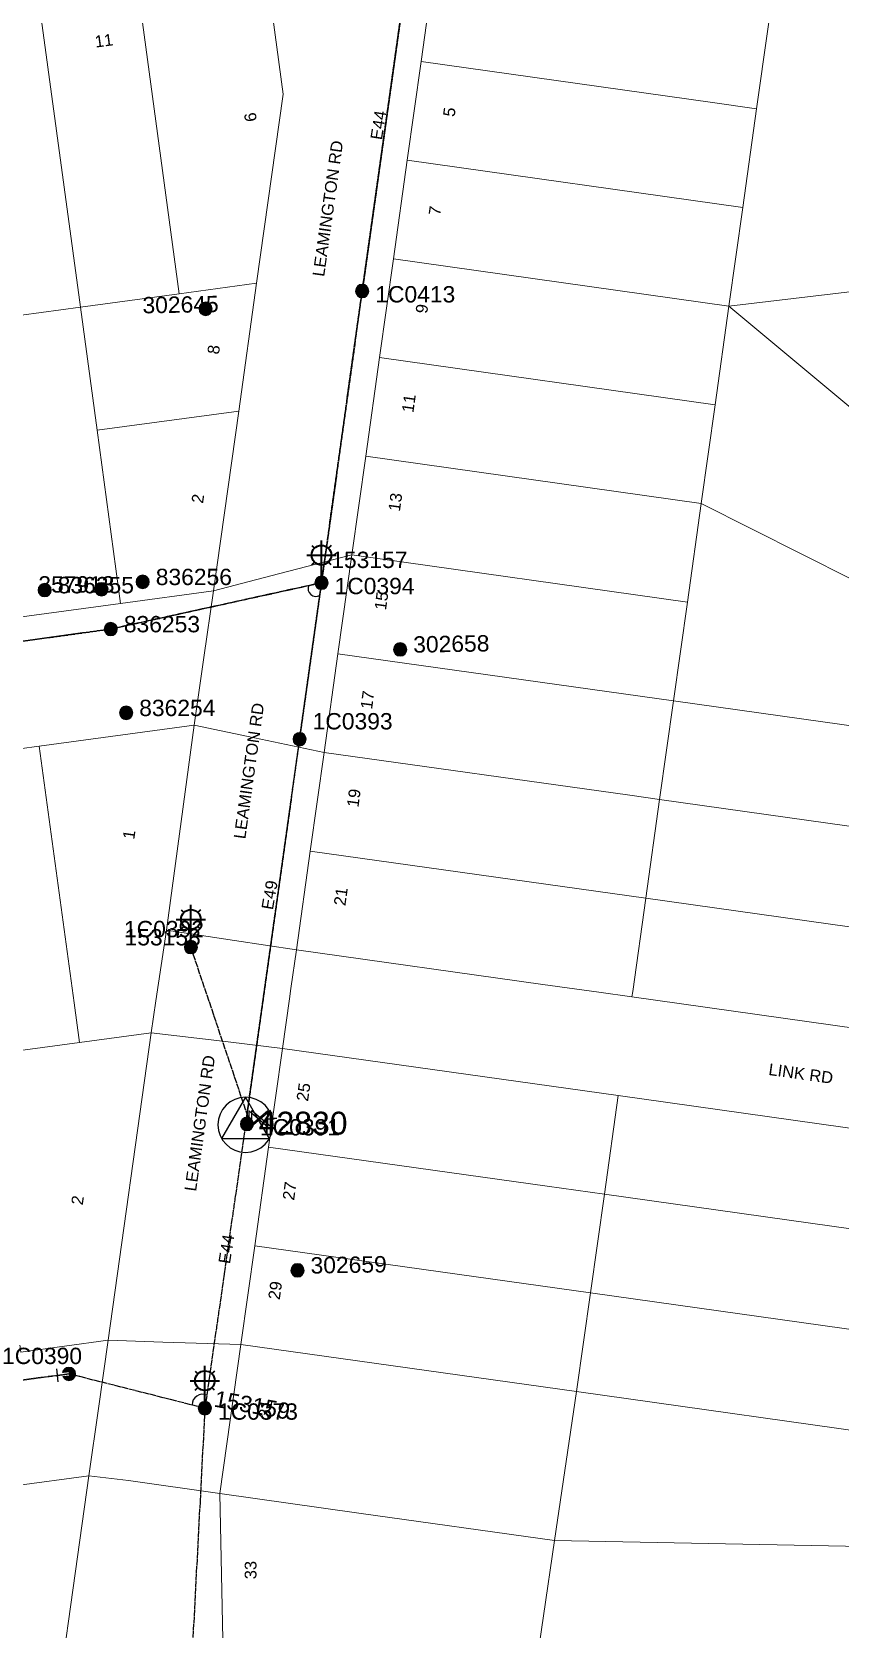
# Model space of a CAD drawing. Header units: metres. Extents: x 299834 to 302538, y 6172833 to 6174390.
# Drawn here: x 300338.9 to 300462.5, y 6173399.9 to 6173644.1 of the extents above; entities that cross this region are included whole.
import ezdxf
from ezdxf.enums import TextEntityAlignment as Align

# ---------------------------------------------------------------- set-up
doc = ezdxf.new("R2010")
doc.units = ezdxf.units.M
doc.linetypes.add('Cable Exist OH', pattern=[1, 1, 0])
doc.layers.get('0').update_dxf_attribs({"color": 6})
for name, color, linetype, lineweight in [('Cadastre Buildings_SP_EXT', 9, 'Continuous', 5), ('Cadastre Land Parcels_SP_EXT', 9, 'Continuous', 5), ('Cadastre Roads_SP_EXT', 9, 'Continuous', 5)]:
    doc.layers.add(name, color=color, linetype=linetype, lineweight=lineweight)
for name, color, linetype in [('Equip_LV_EXT', 7, 'Continuous'), ('Equip_SP_SL_EXT', 7, 'Continuous'), ('Mains_HV_EXT', 7, 'Continuous'), ('Mains_LV_EXT', 7, 'Continuous'), ('Mains_SL_EXT', 7, 'Continuous'), ('Sub_SP_TR_HV_LV_EXT', 7, 'Continuous'), ('SupportsOH_SP_TR_HV_LV_SL_EXT', 7, 'Continuous')]:
    doc.layers.add(name, color=color, linetype=linetype)
doc.styles.add('iecARIAL', font='arial.ttf', dxfattribs={"height": 2})
doc.styles.add('POLE_LABEL', font='arial.ttf')
doc.styles.get("Standard").update_dxf_attribs({"font": 'arial.ttf'})

# ---------------------------------------------------------------- blocks, each defined once
blk = doc.blocks.new('SUB_POLE_EXT')
blk.add_wipeout([(0, 4.22), (0.42, 4.2), (0.83, 4.14), (1.21, 4.05), (1.62, 3.9), (1.99, 3.72), (2.35, 3.51), (2.68, 3.26), (2.99, 2.99), (3.28, 2.66), (3.52, 2.34), (3.76, 1.92), (3.9, 1.62), (4.04, 1.23), (4.18, 0.63), (4.22, 0), (4.18, -0.61), (4.06, -1.15), (3.9, -1.62), (3.58, -2.24), (3.22, -2.73), (2.97, -3.01), (2.68, -3.26), (2.36, -3.5), (2, -3.72), (1.64, -3.89), (1.25, -4.03), (0.82, -4.14), (0.42, -4.2), (0, -4.22), (-0.41, -4.2), (-0.8, -4.15), (-1.21, -4.05), (-1.62, -3.9), (-1.99, -3.73), (-2.35, -3.51), (-2.68, -3.26), (-2.96, -3.02), (-3.23, -2.72), (-3.51, -2.35), (-3.71, -2.01), (-3.91, -1.6), (-4.05, -1.21), (-4.16, -0.76), (-4.22, -0.14), (-4.21, 0.39), (-4.14, 0.83), (-4.03, 1.27), (-3.9, 1.63), (-3.71, 2.02), (-3.5, 2.37), (-3.28, 2.67), (-2.99, 2.99), (-2.68, 3.27), (-2.33, 3.52), (-1.98, 3.73), (-1.63, 3.9), (-1.2, 4.05), (-0.78, 4.15), (-0.4, 4.21)])
blk.add_line((2.16, 0.48), (2.16, 0.48, 0))
blk.add_lwpolyline([(-4.22, 0, 1), (4.22, 0, 1)], format="xyb", close=True)
blk.add_lwpolyline([(2.14, 0.52), (0, 4.22), (-3.66, -2.11), (3.66, -2.11)], close=True)
for tag, height, flags, p in [('ASSET_NUM', 3.5, 8, (2, 2)), ('STREET_CODE', 0.2, 9, (1.5, 0)), ('CONSTRUCTED_VOLTAGE', 0.2, 9, (1.5, -0.2)), ('OPERATING_VOLTAGE', 0.2, 9, (1.5, -0.6)), ('OPERATED_BY', 0.2, 9, (1.5, -0.8)), ('ORIENTATION', 0.2, 9, (1.5, -1.2)), ('OWNED_BY', 0.2, 9, (1.5, -1.4)), ('SECONDARY_VOLTAGE', 0.2, 9, (1.5, -1.6)), ('STATE', 0.2, 9, (1.5, -1.8)), ('SUBSTATION_TYPE', 0.2, 9, (1.5, -2)), ('NO_PHASES', 0.2, 9, (1.5, -0.4)), ('MAINTAINED_BY', 0.2, 9, (1.5, -1)), ('USAGE', 0.2, 9, (1.5, -2.2)), ('LEGEND', 0.2, 9, (1.5, -2.4)), ('STREETNAME', 0.2, 9, (1.5, -2.8)), ('SUBURB', 0.2, 9, (1.5, -3)), ('Z', 0.2, 1, (1.5, -3.4)), ('LOCATION', 0.2, 9, (1.5, -2.6)), ('NOTES', 0.2, 9, (1.5, -3.2))]:
    blk.add_attdef(tag, text='', height=height, dxfattribs=dict(flags=flags)).set_placement(p, align=Align.MIDDLE_LEFT)
blk = doc.blocks.new('LV_OH_LINKS_DISTFUSE_EXT')
for p, q in [((0, 0), (0.96, 0)), ((3.84, 0), (4.8, 0))]:
    blk.add_line(p, q)
blk.add_lwpolyline([(3.84, -1.2), (3.84, 1.2), (0.96, -1.2), (0.96, 1.2)], close=True)
at = {"flags": 9}
for tag, p in [('ACTUAL_STATUS', (0, 0)), ('CONSTRUCTED_VOLTAGE', (0, -0.2)), ('OPERATING_VOLTAGE', (0, -0.6)), ('ORIENTATION', (0, -0.8)), ('OWNED_BY', (0, -1)), ('STATE', (0, -1.2)), ('SWITCH_TYPE', (0, -1.4)), ('NO_PHASES', (0, -0.4)), ('USAGE', (0, -1.6)), ('NOTES', (0, -1.8))]:
    blk.add_attdef(tag, text='', height=0.2, dxfattribs=at).set_placement(p, align=Align.MIDDLE_LEFT)
at = {"flags": 1}
blk.add_attdef('Z', (0, 0), '', height=0.2, dxfattribs=at)
blk = doc.blocks.new('SL_LANTERN_EXT')
at = {"lineweight": 40}
for p, q in [((-1.46, 5.68), (-1.06, 5.28)), ((0, 1.97), (0, 6.47)), ((1.46, 5.68), (1.06, 5.28)), ((-2.25, 4.22), (2.25, 4.22)), ((-1.46, 2.76), (-1.06, 3.16)), ((0, 0), (0, 2.72)), ((1.46, 2.76), (1.06, 3.16))]:
    blk.add_line(p, q, dxfattribs=at)
blk.add_circle((0, 4.22), 1.5, dxfattribs=at)
at = {"style": 'iecARIAL', "flags": 8}
blk.add_attdef('ASSET_NUM', (1.5, 1.5), '', height=2.5, dxfattribs=at)
for tag, p, height, flags in [('OPERATING_VOLTAGE', (0.98, -1.65), 0.2, 9), ('ORIENTATION', (0.98, -1.85), 0.2, 9), ('OWNED_BY', (0.98, -2.05), 0.2, 9), ('STATE', (0.98, -2.25), 0.2, 9), ('CONSTRUCTED_VOLTAGE', (0.98, -0.65), 0.2, 9), ('CONTROL_TYPE', (0.98, -0.85), 0.2, 9), ('LANTERN_PURPOSE', (0.98, -1.05), 0.2, 9), ('LANTERN_TYPE', (0.98, -1.25), 0.2, 9), ('NO_PHASES', (0.98, -1.45), 0.2, 9), ('USAGE', (0.98, -2.45), 0.2, 9), ('LNUMBER', (2.18, -3.25), 2.5, 8), ('CEXIST', (0.98, -2.65), 0.2, 9), ('CNEW', (0.98, -2.85), 0.2, 9), ('CNUMBER', (0.98, -3.05), 0.2, 9), ('CREMOVE', (0.98, -3.25), 0.2, 9), ('CREPLACE', (0.98, -3.45), 0.2, 9), ('LKINGHEIGHT', (0.98, -3.65), 0.2, 9), ('LBRACKET', (0.98, -3.85), 0.2, 9), ('LBRACKETVOCAB', (0.98, -4.05), 0.2, 9), ('LCATEGORY', (0.98, -4.25), 0.2, 9), ('LCHARGE1', (0.98, -4.45), 0.2, 9), ('LCHARGE1PERCENT', (0.98, -4.65), 0.2, 9), ('LCHARGE2', (0.98, -4.85), 0.2, 9), ('LCHARGE2PERCENT', (0.98, -5.05), 0.2, 9), ('LCHARGE3', (0.98, -5.25), 0.2, 9), ('LCHARGE3PERCENT', (0.98, -5.45), 0.2, 9), ('LEXIST', (0.98, -5.65), 0.2, 9), ('LLAMP', (0.98, -5.85), 0.2, 9), ('LLAMPVOCAB', (0.98, -6.05), 0.2, 9), ('LMAST', (0.98, -6.25), 0.2, 9), ('LMASTVOCAB', (0.98, -6.45), 0.2, 9), ('LNEW', (0.98, -6.65), 0.2, 9), ('LANTNUMBER', (0.98, -6.85), 0.2, 9), ('LOUTREACH', (0.98, -7.25), 0.2, 9), ('LOUTREACHVOCAB', (0.98, -7.45), 0.2, 9), ('STREETNAME', (0.98, -9.25), 0.2, 9), ('SUBURB', (0.98, -9.45), 0.2, 1), ('LRATECODE', (0.98, -7.65), 0.2, 9), ('LREMOVE', (0.98, -7.85), 0.2, 9), ('LREPLACE', (0.98, -8.05), 0.2, 9), ('LTYPE', (0.98, -8.25), 0.2, 9), ('LTYPEVOCAB', (0.98, -8.45), 0.2, 9), ('LEGEND', (0.98, -8.65), 0.2, 9), ('LOCATION', (0.98, -8.85), 0.2, 9), ('NOTES', (0.98, -9.05), 0.2, 9)]:
    blk.add_attdef(tag, p, '', height=height, dxfattribs=dict(flags=flags))
blk = doc.blocks.new('POLE_EXT')
blk.add_hatch(color=256).paths.add_polyline_path([(-1, 0, 1), (1, 0, 1)])
blk.add_lwpolyline([(-1, 0, 1), (1, 0, 1)], format="xyb", close=True)
for tag, height, flags, p in [('pNumber', 2.5, 8, (-17.84, 2.07)), ('OWNED_BY', 0.2, 9, (1.35, -0.4)), ('SPECIAL_USE', 0.2, 9, (1.35, -0.8)), ('STATE', 0.2, 9, (1.35, -1)), ('cLV', 0.2, 9, (1.35, -1.4)), ('hDepth', 0.2, 9, (1.35, -1.6)), ('hDia', 0.2, 9, (1.35, -1.8)), ('cHV', 0.2, 9, (1.35, -2)), ('PARENT', 0.2, 9, (1.35, -0.6)), ('USAGE', 0.2, 9, (1.35, -1.2)), ('LBRACKET', 0.2, 9, (1.35, -2.2)), ('LExisting', 0.2, 9, (1.35, -2.4)), ('cLinedev', 0.2, 9, (1.35, -3.4)), ('pExisting', 0.2, 9, (1.35, -3.8)), ('pFooting', 0.2, 9, (1.35, -4.4)), ('pNew', 0.2, 9, (1.35, -4.6)), ('LANTNUMBER', 0.2, 9, (1.35, -2.6)), ('LOther', 0.2, 9, (1.35, -2.8)), ('LRemove', 0.2, 9, (1.35, -3)), ('LEGEND', 0.2, 9, (1.35, -3.2)), ('LOCATION', 0.2, 9, (1.35, -3.6)), ('PFNUMBER', 0.2, 9, (1.35, -4)), ('NEWPFNUMBER', 0.2, 9, (1.35, -4.2)), ('pRelocate', 0.2, 9, (1.35, -5)), ('pRemove', 0.2, 9, (1.35, -5.2)), ('pReplace', 0.2, 9, (1.35, -5.4)), ('pStay', 0.2, 9, (1.35, -5.6)), ('pType', 0.2, 9, (1.35, -5.8)), ('cspan', 0.2, 9, (1.35, -6)), ('STREETNAME', 0.2, 9, (1.35, -6.2)), ('SUBURB', 0.2, 9, (1.35, -6.4)), ('OPERATED_BY', 0.2, 9, (1.36, -7.01)), ('NOTES', 0.2, 9, (1.35, -6.6)), ('MAINTAINED_BY', 0.2, 9, (1.36, -6.81))]:
    blk.add_attdef(tag, text='', height=height, dxfattribs=dict(flags=flags)).set_placement(p, align=Align.MIDDLE_LEFT)
at = {"style": 'POLE_LABEL'}
for tag, height, flags, p in [('ASSET_NUM', 2.5, 8, (2, 2)), ('STRUCTURE_PLANT_NUMBER', 0.2, 9, (1.35, 0.03)), ('STREET_CODE', 0.2, 9, (1.35, -0.2))]:
    blk.add_attdef(tag, text='', height=height, dxfattribs=dict(at, flags=flags)).set_placement(p, align=Align.MIDDLE_LEFT)
at = {"flags": 1}
blk.add_attdef('Z', (1.35, -7.33), '', height=0.2, dxfattribs=at)
blk = doc.blocks.new('End Shackle_EXT')
at = {"flags": 9}
blk.add_attdef('NOTES', text='', height=0.2, dxfattribs=at).set_placement((0, -1.6), align=Align.MIDDLE_LEFT)
blk.add_wipeout([(0, 0.25), (1.81, 0.25), (1.82, -0.25), (0, -0.25)])
blk.add_line((1.81, -1), (1.81, 1))
at = {"flags": 1}
blk.add_attdef('Z', (0, 0), '', height=0.2, dxfattribs=at)
at = {"flags": 9}
for tag, p in [('CONNECTOR_TYPE', (0, 0)), ('CONSTRUCTED_VOLTAGE', (0, -0.2)), ('OPERATING_VOLTAGE', (0, -0.6)), ('ORIENTATION', (0, -0.8)), ('OWNED_BY', (0, -1)), ('STATE', (0, -1.2)), ('NO_PHASES', (0, -0.4)), ('USAGE', (0, -1.4))]:
    blk.add_attdef(tag, text='', height=0.2, dxfattribs=at).set_placement(p, align=Align.MIDDLE_LEFT)

msp = doc.modelspace()

# ---------------------------------------------------------------- linework, layer by layer
at = {"layer": 'Cadastre Buildings_SP_EXT', "linetype": 'Continuous'}
for points in [[(300352.45, 6173556.72), (300348.86, 6173583.2), (300346.31, 6173602.03), (300331.21, 6173599.98), (300337.34, 6173554.68), (300352.45, 6173556.72)], [(300474.21, 6173428.86), (300422.19, 6173436.17), (300418.83, 6173413.41), (300478.99, 6173412.23), (300474.21, 6173428.86)]]:
    msp.add_lwpolyline(points, close=True, dxfattribs=at)
msp.add_lwpolyline([(300497.15, 6173559.11), (300445.48, 6173602.17), (300443.36, 6173587.08), (300441.24, 6173571.99), (300487.39, 6173548.75)], dxfattribs=at)
at = {"layer": 'Cadastre Land Parcels_SP_EXT', "linetype": 'Continuous'}
for points in [[(300451.43, 6173644.51), (300451.84, 6173647.45), (300400.53, 6173654.67), (300398.41, 6173639.57), (300442.99, 6173633.3), (300449.72, 6173632.36), (300451.43, 6173644.51)], [(300373.26, 6173605.67), (300377.32, 6173634.59), (300375.36, 6173649.02), (300371.93, 6173651.63), (300355.28, 6173649.38), (300361.41, 6173604.07), (300373.26, 6173605.67)], [(300361.41, 6173604.07), (300355.28, 6173649.38), (300340.17, 6173647.33), (300346.31, 6173602.03), (300361.41, 6173604.07)], [(300346.31, 6173602.03), (300340.17, 6173647.33), (300325.07, 6173645.29), (300331.21, 6173599.98), (300346.31, 6173602.03)], [(300449.72, 6173632.36), (300442.99, 6173633.3), (300398.41, 6173639.57), (300396.29, 6173624.48), (300447.6, 6173617.26), (300449.72, 6173632.36)], [(300447.6, 6173617.26), (300396.29, 6173624.48), (300394.17, 6173609.39), (300445.48, 6173602.17), (300447.6, 6173617.26)], [(300445.48, 6173602.17), (300394.17, 6173609.39), (300392.05, 6173594.3), (300443.36, 6173587.08), (300445.48, 6173602.17)], [(300497.59, 6173559.42), (300498.03, 6173559.72), (300498.48, 6173560.01), (300498.93, 6173560.3), (300499.38, 6173560.58), (300499.84, 6173560.86), (300500.31, 6173561.13), (300500.77, 6173561.39), (300501.24, 6173561.64), (300501.72, 6173561.89), (300502.2, 6173562.13), (300502.68, 6173562.36), (300503.16, 6173562.59), (300503.65, 6173562.8), (300504.14, 6173563.02), (300504.64, 6173563.22), (300505.13, 6173563.42), (300509.74, 6173565.21), (300493.19, 6173607.83), (300445.48, 6173602.17), (300497.15, 6173559.11), (300497.59, 6173559.42)], [(300370.52, 6173586.13), (300373.26, 6173605.67), (300361.41, 6173604.07), (300346.31, 6173602.03), (300348.86, 6173583.2), (300370.52, 6173586.13)], [(300443.36, 6173587.08), (300392.05, 6173594.3), (300389.93, 6173579.21), (300441.24, 6173571.99), (300443.36, 6173587.08)], [(300366.66, 6173558.64), (300370.52, 6173586.13), (300348.86, 6173583.2), (300352.45, 6173556.72), (300366.66, 6173558.64)], [(300441.24, 6173571.99), (300389.93, 6173579.21), (300387.81, 6173564.12), (300439.12, 6173556.9), (300441.24, 6173571.99)], [(300439.12, 6173556.9), (300387.81, 6173564.12), (300385.69, 6173549.02), (300437, 6173541.82), (300439.12, 6173556.9)], [(300437, 6173541.82), (300385.69, 6173549.02), (300383.57, 6173533.93), (300430.3, 6173527.37), (300434.88, 6173526.72), (300437, 6173541.82)], [(300482.15, 6173534.4), (300482.2, 6173534.75), (300482.26, 6173535.1), (300482.32, 6173535.45), (300437, 6173541.82), (300434.88, 6173526.72), (300480.18, 6173520.36), (300482.15, 6173534.4)], [(300357.12, 6173491.05), (300357.85, 6173495.96), (300359.47, 6173506.73), (300363.72, 6173538.09), (300340.02, 6173534.88), (300345.34, 6173495.62), (300346.15, 6173489.57), (300357.12, 6173491.05)], [(300346.15, 6173489.57), (300345.34, 6173495.62), (300340.02, 6173534.88), (300324.92, 6173532.83), (300330.01, 6173495.22), (300331.05, 6173487.52), (300346.15, 6173489.57)], [(300434.88, 6173526.72), (300430.3, 6173527.37), (300383.57, 6173533.93), (300381.45, 6173518.84), (300432.76, 6173511.63), (300434.88, 6173526.72)], [(300480.18, 6173520.36), (300434.88, 6173526.72), (300432.76, 6173511.63), (300478.06, 6173505.27), (300480.18, 6173520.36)], [(300430.76, 6173497.35), (300432.76, 6173511.63), (300381.45, 6173518.84), (300379.33, 6173503.75), (300417.03, 6173498.45), (300425.58, 6173497.25), (300430.64, 6173496.54), (300430.76, 6173497.35)], [(300476.36, 6173493.19), (300477.07, 6173498.23), (300478.06, 6173505.27), (300432.76, 6173511.63), (300430.76, 6173497.35), (300430.64, 6173496.54), (300472.92, 6173490.6), (300476.36, 6173493.19)], [(300350.53, 6173444.02), (300357.12, 6173491.05), (300346.15, 6173489.57), (300331.05, 6173487.52), (300337.2, 6173442.22), (300350.53, 6173444.02)], [(300473.43, 6173472.06), (300470.83, 6173475.5), (300428.55, 6173481.44), (300426.43, 6173466.35), (300471.73, 6173459.99), (300473.43, 6173472.06)], [(300469.77, 6173446.04), (300471.73, 6173459.99), (300426.43, 6173466.35), (300424.31, 6173451.26), (300469.61, 6173444.9), (300469.77, 6173446.04)], [(300424.31, 6173451.26), (300372.97, 6173458.47), (300370.85, 6173443.38), (300422.19, 6173436.17), (300424.31, 6173451.26)], [(300469.61, 6173444.9), (300424.31, 6173451.26), (300422.19, 6173436.17), (300474.21, 6173428.86), (300469.61, 6173444.9)], [(300422.19, 6173436.17), (300370.85, 6173443.38), (300367.64, 6173420.6), (300388.87, 6173417.61), (300418.83, 6173413.41), (300422.19, 6173436.17)], [(300341.02, 6173376.29), (300347.62, 6173423.32), (300324.83, 6173420.24), (300330.96, 6173374.93), (300341.02, 6173376.29)], [(300415.42, 6173390.35), (300418.83, 6173413.41), (300388.87, 6173417.61), (300367.64, 6173420.6), (300368.16, 6173395.8), (300404.38, 6173390.72), (300415.25, 6173389.19), (300415.42, 6173390.35)], [(300483.19, 6173397.58), (300478.99, 6173412.23), (300418.83, 6173413.41), (300415.42, 6173390.35), (300415.25, 6173389.19), (300483.19, 6173397.58)]]:
    msp.add_lwpolyline(points, close=True, dxfattribs=at)
for points in [[(300451.43, 6173644.51), (300449.72, 6173632.36), (300447.6, 6173617.26), (300445.48, 6173602.17), (300493.19, 6173607.83), (300509.74, 6173565.21), (300515.43, 6173567.42), (300498.88, 6173610.03), (300513.08, 6173615.55), (300527.29, 6173621.06), (300541.49, 6173626.58), (300555.7, 6173632.09), (300569.91, 6173637.61), (300584.11, 6173643.13), (300600.59, 6173649.52)], [(300451.43, 6173644.51), (300449.72, 6173632.36), (300447.6, 6173617.26), (300445.48, 6173602.17), (300493.19, 6173607.83), (300509.74, 6173565.21), (300515.43, 6173567.42), (300498.88, 6173610.03), (300513.08, 6173615.55), (300527.29, 6173621.06), (300541.49, 6173626.58), (300555.7, 6173632.09), (300569.91, 6173637.61), (300584.11, 6173643.13), (300600.59, 6173649.52)], [(300487.39, 6173548.75), (300441.24, 6173571.99), (300439.12, 6173556.9), (300437, 6173541.82), (300482.32, 6173535.45)]]:
    msp.add_lwpolyline(points, dxfattribs=at)
at = {"layer": 'Cadastre Roads_SP_EXT', "linetype": 'Continuous'}
for points in [[(300375.44, 6173560.91), (300387.81, 6173564.12), (300389.93, 6173579.21), (300392.05, 6173594.3), (300394.17, 6173609.39), (300396.29, 6173624.48), (300398.41, 6173639.57), (300400.53, 6173654.67), (300385.79, 6173651.36), (300375.36, 6173649.02), (300377.32, 6173634.59), (300373.26, 6173605.67), (300370.52, 6173586.13), (300366.66, 6173558.64), (300375.44, 6173560.91)], [(300381.45, 6173518.84), (300383.57, 6173533.93), (300371.97, 6173536.36), (300363.72, 6173538.09), (300359.47, 6173506.73), (300369.86, 6173505.17), (300379.33, 6173503.75), (300381.45, 6173518.84)], [(300343.42, 6173329.99), (300356.27, 6173331.04), (300359.13, 6173346.6), (300362.29, 6173363.85), (300365.3, 6173380.2), (300368.16, 6173395.8), (300367.64, 6173420.6), (300353.67, 6173422.56), (300347.62, 6173423.32), (300341.02, 6173376.29), (300334.42, 6173329.26), (300343.42, 6173329.99)]]:
    msp.add_lwpolyline(points, close=True, dxfattribs=at)
for points in [[(300324.92, 6173532.83), (300340.02, 6173534.88), (300363.72, 6173538.09), (300365.2, 6173548.43), (300366.66, 6173558.64), (300352.45, 6173556.72), (300337.34, 6173554.68)], [(300324.83, 6173420.24), (300347.62, 6173423.32), (300349.06, 6173433.61), (300350.53, 6173444.02), (300337.2, 6173442.22)]]:
    msp.add_lwpolyline(points, dxfattribs=at)
at = {"layer": 'Mains_LV_EXT', "linetype": 'Cable Exist OH'}
for points in [[(300389.4, 6173604.48), (300395.95, 6173651.11)], [(300383.17, 6173559.87), (300389.4, 6173604.48)], [(300383.17, 6173559.87), (300350.95, 6173552.79)], [(300379.82, 6173535.94), (300383.17, 6173559.87)], [(300350.95, 6173552.79), (300274.73, 6173542.21)], [(300365.34, 6173433.63), (300363.05, 6173389.57)]]:
    msp.add_lwpolyline(points, dxfattribs=at)
at = {"layer": 'Mains_LV_EXT', "linetype": 'Continuous'}
for points in [[(300381.19, 6173559.42, 0.667587), (300382.89, 6173557.9)], [(300365.6, 6173435.62, 0.56729), (300363.41, 6173434.15)]]:
    msp.add_lwpolyline(points, format="xyb", dxfattribs=at)
at = {"layer": 'Mains_SL_EXT', "linetype": 'Cable Exist OH'}
for points in [[(300383.17, 6173559.87), (300389.4, 6173604.48), (300395.95, 6173651.11), (300372.14, 6173668.04), (300378.74, 6173705.3), (300384.18, 6173741.31)], [(300244.65, 6173538.15), (300274.73, 6173542.21), (300350.95, 6173552.79), (300383.17, 6173559.87)], [(300365.34, 6173433.63), (300363.05, 6173389.57), (300351.41, 6173326.58)]]:
    msp.add_lwpolyline(points, dxfattribs=at)

# ---------------------------------------------------------------- block references
at = {"layer": 'Equip_SP_SL_EXT'}
ref = msp.add_blockref('SL_LANTERN_EXT', (300383.17, 6173559.87), dxfattribs=at)
ref.add_attrib('ASSET_NUM', '153157', dxfattribs={"layer": '0', "height": 2.5, "style": 'iecARIAL'}).set_placement((300384.67, 6173561.37), align=Align.BOTTOM_LEFT)
ref = msp.add_blockref('SL_LANTERN_EXT', (300363.2, 6173504.16), dxfattribs=at)
ref.add_attrib('ASSET_NUM', '153158', dxfattribs={"layer": '0', "height": 2.5, "style": 'iecARIAL'}).set_placement((300364.71, 6173505.66), align=Align.MIDDLE_RIGHT)
ref = msp.add_blockref('SL_LANTERN_EXT', (300365.34, 6173433.63), dxfattribs=at)
ref.add_attrib('ASSET_NUM', '153159', dxfattribs={"layer": '0', "height": 2.5, "rotation": 349.996, "style": 'iecARIAL'}).set_placement((300366.84, 6173435.13), align=Align.MIDDLE_LEFT)
at = {"layer": 'Sub_SP_TR_HV_LV_EXT'}
ref = msp.add_blockref('SUB_POLE_EXT', (300371.56, 6173476.98), dxfattribs=at)
ref.add_attrib('ASSET_NUM', '42830', dxfattribs={"layer": '0', "height": 3.5}).set_placement((300373.56, 6173477.23), align=Align.MIDDLE_LEFT)
at = {"layer": 'SupportsOH_SP_TR_HV_LV_SL_EXT'}
ref = msp.add_blockref('POLE_EXT', (300389.4, 6173604.48), dxfattribs=at)
ref.add_attrib('ASSET_NUM', '1C0413', dxfattribs={"layer": '0', "height": 2.5, "style": 'POLE_LABEL'}).set_placement((300391.4, 6173605.23), align=Align.TOP_LEFT)
ref = msp.add_blockref('POLE_EXT', (300365.45, 6173601.76), dxfattribs=at)
ref.add_attrib('ASSET_NUM', '302645', dxfattribs={"layer": '0', "height": 2.5, "rotation": 1, "style": 'POLE_LABEL'}).set_placement((300367.45, 6173602.51), align=Align.MIDDLE_RIGHT)
ref = msp.add_blockref('POLE_EXT', (300340.84, 6173558.75), dxfattribs=at)
ref.add_attrib('ASSET_NUM', '836255', dxfattribs={"layer": '0', "height": 2.5, "style": 'POLE_LABEL'}).set_placement((300342.84, 6173559.5), align=Align.MIDDLE_LEFT)
ref = msp.add_blockref('POLE_EXT', (300349.53, 6173558.87), dxfattribs=at)
ref.add_attrib('ASSET_NUM', '357913', dxfattribs={"layer": '0', "height": 2.5, "style": 'POLE_LABEL'}).set_placement((300351.53, 6173559.62), align=Align.MIDDLE_RIGHT)
ref = msp.add_blockref('POLE_EXT', (300355.83, 6173560.01), dxfattribs=at)
ref.add_attrib('ASSET_NUM', '836256', dxfattribs={"layer": '0', "height": 2.5, "style": 'POLE_LABEL'}).set_placement((300357.83, 6173560.76), align=Align.MIDDLE_LEFT)
ref = msp.add_blockref('POLE_EXT', (300383.17, 6173559.87), dxfattribs=at)
ref.add_attrib('ASSET_NUM', '1C0394', dxfattribs={"layer": '0', "height": 2.5, "style": 'POLE_LABEL'}).set_placement((300385.17, 6173560.62), align=Align.TOP_LEFT)
ref = msp.add_blockref('POLE_EXT', (300350.95, 6173552.79), dxfattribs=at)
ref.add_attrib('ASSET_NUM', '836253', dxfattribs={"layer": '0', "height": 2.5, "style": 'POLE_LABEL'}).set_placement((300352.95, 6173553.54), align=Align.MIDDLE_LEFT)
ref = msp.add_blockref('POLE_EXT', (300395.2, 6173549.67), dxfattribs=at)
ref.add_attrib('ASSET_NUM', '302658', dxfattribs={"layer": '0', "height": 2.5, "rotation": 1, "style": 'POLE_LABEL'}).set_placement((300397.2, 6173550.42), align=Align.MIDDLE_LEFT)
ref = msp.add_blockref('POLE_EXT', (300353.3, 6173539.98), dxfattribs=at)
ref.add_attrib('ASSET_NUM', '836254', dxfattribs={"layer": '0', "height": 2.5, "style": 'POLE_LABEL'}).set_placement((300355.3, 6173540.73), align=Align.MIDDLE_LEFT)
ref = msp.add_blockref('POLE_EXT', (300379.82, 6173535.94), dxfattribs=at)
ref.add_attrib('ASSET_NUM', '1C0393', dxfattribs={"layer": '0', "height": 2.5, "style": 'POLE_LABEL'}).set_placement((300381.82, 6173536.69), align=Align.BOTTOM_LEFT)
ref = msp.add_blockref('POLE_EXT', (300363.2, 6173504.16), dxfattribs=at)
ref.add_attrib('ASSET_NUM', '1C0392', dxfattribs={"layer": '0', "height": 2.5, "style": 'POLE_LABEL'}).set_placement((300365.2, 6173504.91), align=Align.BOTTOM_RIGHT)
ref = msp.add_blockref('POLE_EXT', (300379.5, 6173454.72), dxfattribs=at)
ref.add_attrib('ASSET_NUM', '302659', dxfattribs={"layer": '0', "height": 2.5, "rotation": 1, "style": 'POLE_LABEL'}).set_placement((300381.5, 6173455.47), align=Align.MIDDLE_LEFT)
ref = msp.add_blockref('POLE_EXT', (300344.56, 6173438.89), dxfattribs=at)
ref.add_attrib('ASSET_NUM', '1C0390', dxfattribs={"layer": '0', "height": 2.5, "style": 'POLE_LABEL'}).set_placement((300346.56, 6173439.64), align=Align.BOTTOM_RIGHT)
ref = msp.add_blockref('POLE_EXT', (300365.34, 6173433.63), dxfattribs=at)
ref.add_attrib('ASSET_NUM', '1C0373', dxfattribs={"layer": '0', "height": 2.5, "style": 'POLE_LABEL'}).set_placement((300367.34, 6173434.38), align=Align.TOP_LEFT)

# ---------------------------------------------------------------- texts
at = {"layer": 'Cadastre Land Parcels_SP_EXT'}
for s, rotation, p in [('11', 7.5662, (300348.63, 6173641.7)), ('9', 277.822, (300371.32, 6173631.64)), ('5', 82.14, (300403.52, 6173631.04)), ('7', 82.03, (300401.33, 6173615.95)), ('9', 82.16, (300399.32, 6173600.96)), ('8', 82.4078, (300367.48, 6173594.72)), ('11', 82.13, (300397.22, 6173585.8)), ('2', 81.7055, (300365.05, 6173571.91)), ('13', 82.13, (300395.16, 6173570.7)), ('15', 82.11, (300393.03, 6173555.59)), ('17', 82.14, (300390.9, 6173540.44)), ('19', 82.25, (300388.82, 6173525.45)), ('1', 81.9688, (300354.54, 6173520.54)), ('21', 82.08, (300386.82, 6173510.38)), ('27', 81.96, (300378.98, 6173465.35)), ('2', 82.0304, (300346.66, 6173464.63)), ('29', 81.93, (300376.78, 6173450.14)), ('31', 81.4804, (300375.27, 6173432.01)), ('33', 89.9518, (300373.23, 6173407.49))]:
    msp.add_text(s, height=1.8, rotation=rotation, dxfattribs=at).set_placement(p)
at = {"layer": 'Cadastre Roads_SP_EXT'}
for s, rotation, p in [('LEAMINGTON RD', 82.0005, (300383.58, 6173606.6)), ('LEAMINGTON RD', 82.0671, (300371.52, 6173520.6)), ('LINK RD', 352.0654, (300451.45, 6173484.61))]:
    msp.add_text(s, height=1.8, rotation=rotation, dxfattribs=at).set_placement(p)
at = {"layer": 'Mains_LV_EXT'}
for s, rotation, p in [('E44', 81.0944, (300392.41, 6173627.5)), ('E49', 80.1223, (300375.74, 6173509.76)), ('E44', 81.0409, (300369.17, 6173455.63))]:
    msp.add_text(s, height=1.8, rotation=rotation, dxfattribs=at).set_placement(p)

# ---------------------------------------------------------------- next in the draw order: linework, layer by layer
at = {"layer": 'Cadastre Land Parcels_SP_EXT', "linetype": 'Continuous'}
for points in [[(300428.55, 6173481.44), (300377.21, 6173488.66), (300375.09, 6173473.57), (300417.67, 6173467.58), (300426.43, 6173466.35), (300428.55, 6173481.44)], [(300426.43, 6173466.35), (300417.67, 6173467.58), (300375.09, 6173473.57), (300372.97, 6173458.47), (300424.31, 6173451.26), (300426.43, 6173466.35)]]:
    msp.add_lwpolyline(points, close=True, dxfattribs=at)
at = {"layer": 'Cadastre Roads_SP_EXT', "linetype": 'Continuous'}
for points in [[(300471.89, 6173483.11), (300472.92, 6173490.6), (300430.64, 6173496.54), (300425.58, 6173497.25), (300417.03, 6173498.45), (300379.33, 6173503.75), (300378.49, 6173497.81), (300378.27, 6173496.23), (300377.21, 6173488.66), (300428.55, 6173481.44), (300470.83, 6173475.5), (300471.89, 6173483.11)], [(300372.97, 6173458.47), (300375.09, 6173473.57), (300377.21, 6173488.66), (300368.91, 6173489.65), (300357.12, 6173491.05), (300350.53, 6173444.02), (300358.9, 6173443.76), (300370.85, 6173443.38), (300372.97, 6173458.47)]]:
    msp.add_lwpolyline(points, close=True, dxfattribs=at)
at = {"layer": 'Mains_HV_EXT', "linetype": 'Cable Exist OH'}
msp.add_lwpolyline([(300395.95, 6173651.11), (300389.4, 6173604.48), (300383.17, 6173559.87), (300379.82, 6173535.94), (300371.56, 6173476.98)], dxfattribs=at)
at = {"layer": 'Mains_LV_EXT', "linetype": 'Cable Exist OH'}
for points in [[(300371.56, 6173476.98), (300379.82, 6173535.94)], [(300371.56, 6173476.98), (300365.34, 6173433.63)]]:
    msp.add_lwpolyline(points, dxfattribs=at)
at = {"layer": 'Mains_SL_EXT', "linetype": 'Cable Exist OH'}
for points in [[(300383.17, 6173559.87), (300379.82, 6173535.94), (300371.56, 6173476.98)], [(300372.32, 6173477.09), (300363.2, 6173504.16)], [(300371.56, 6173476.98), (300365.34, 6173433.63)]]:
    msp.add_lwpolyline(points, dxfattribs=at)

# ---------------------------------------------------------------- next in the draw order: block references
at = {"layer": 'Equip_LV_EXT'}
for p in [(300371.15, 6173477.89), (300371.56, 6173477.98)]:
    msp.add_blockref('LV_OH_LINKS_DISTFUSE_EXT', p, dxfattribs=at)
at = {"layer": 'Mains_SL_EXT', "rotation": 186.3176208472533}
msp.add_blockref('End Shackle_EXT', (300344.56, 6173438.89), dxfattribs=at)
at = {"layer": 'SupportsOH_SP_TR_HV_LV_SL_EXT'}
ref = msp.add_blockref('POLE_EXT', (300371.77, 6173477.1), dxfattribs=at)
ref.add_attrib('ASSET_NUM', '1C0391', dxfattribs={"layer": '0', "height": 2.5, "style": 'POLE_LABEL'}).set_placement((300373.77, 6173477.85), align=Align.TOP_LEFT)

# ---------------------------------------------------------------- next in the draw order: texts
at = {"layer": 'Cadastre Land Parcels_SP_EXT'}
msp.add_text('25', height=1.8, rotation=81.81, dxfattribs=at).set_placement((300381.11, 6173480.48))
at = {"layer": 'Cadastre Roads_SP_EXT'}
msp.add_text('LEAMINGTON RD', height=1.8, rotation=81.9692, dxfattribs=at).set_placement((300363.99, 6173466.72))

# ---------------------------------------------------------------- next in the draw order: linework, layer by layer
at = {"layer": 'Mains_LV_EXT', "linetype": 'Cable Exist OH'}
for points in [[(300344.56, 6173438.89), (300281.09, 6173430.5)], [(300365.34, 6173433.63), (300344.56, 6173438.89)]]:
    msp.add_lwpolyline(points, dxfattribs=at)
at = {"layer": 'Mains_SL_EXT', "linetype": 'Cable Exist OH'}
msp.add_lwpolyline([(300281.09, 6173430.5), (300344.56, 6173438.89)], dxfattribs=at)

doc.saveas('drawing.dxf')
